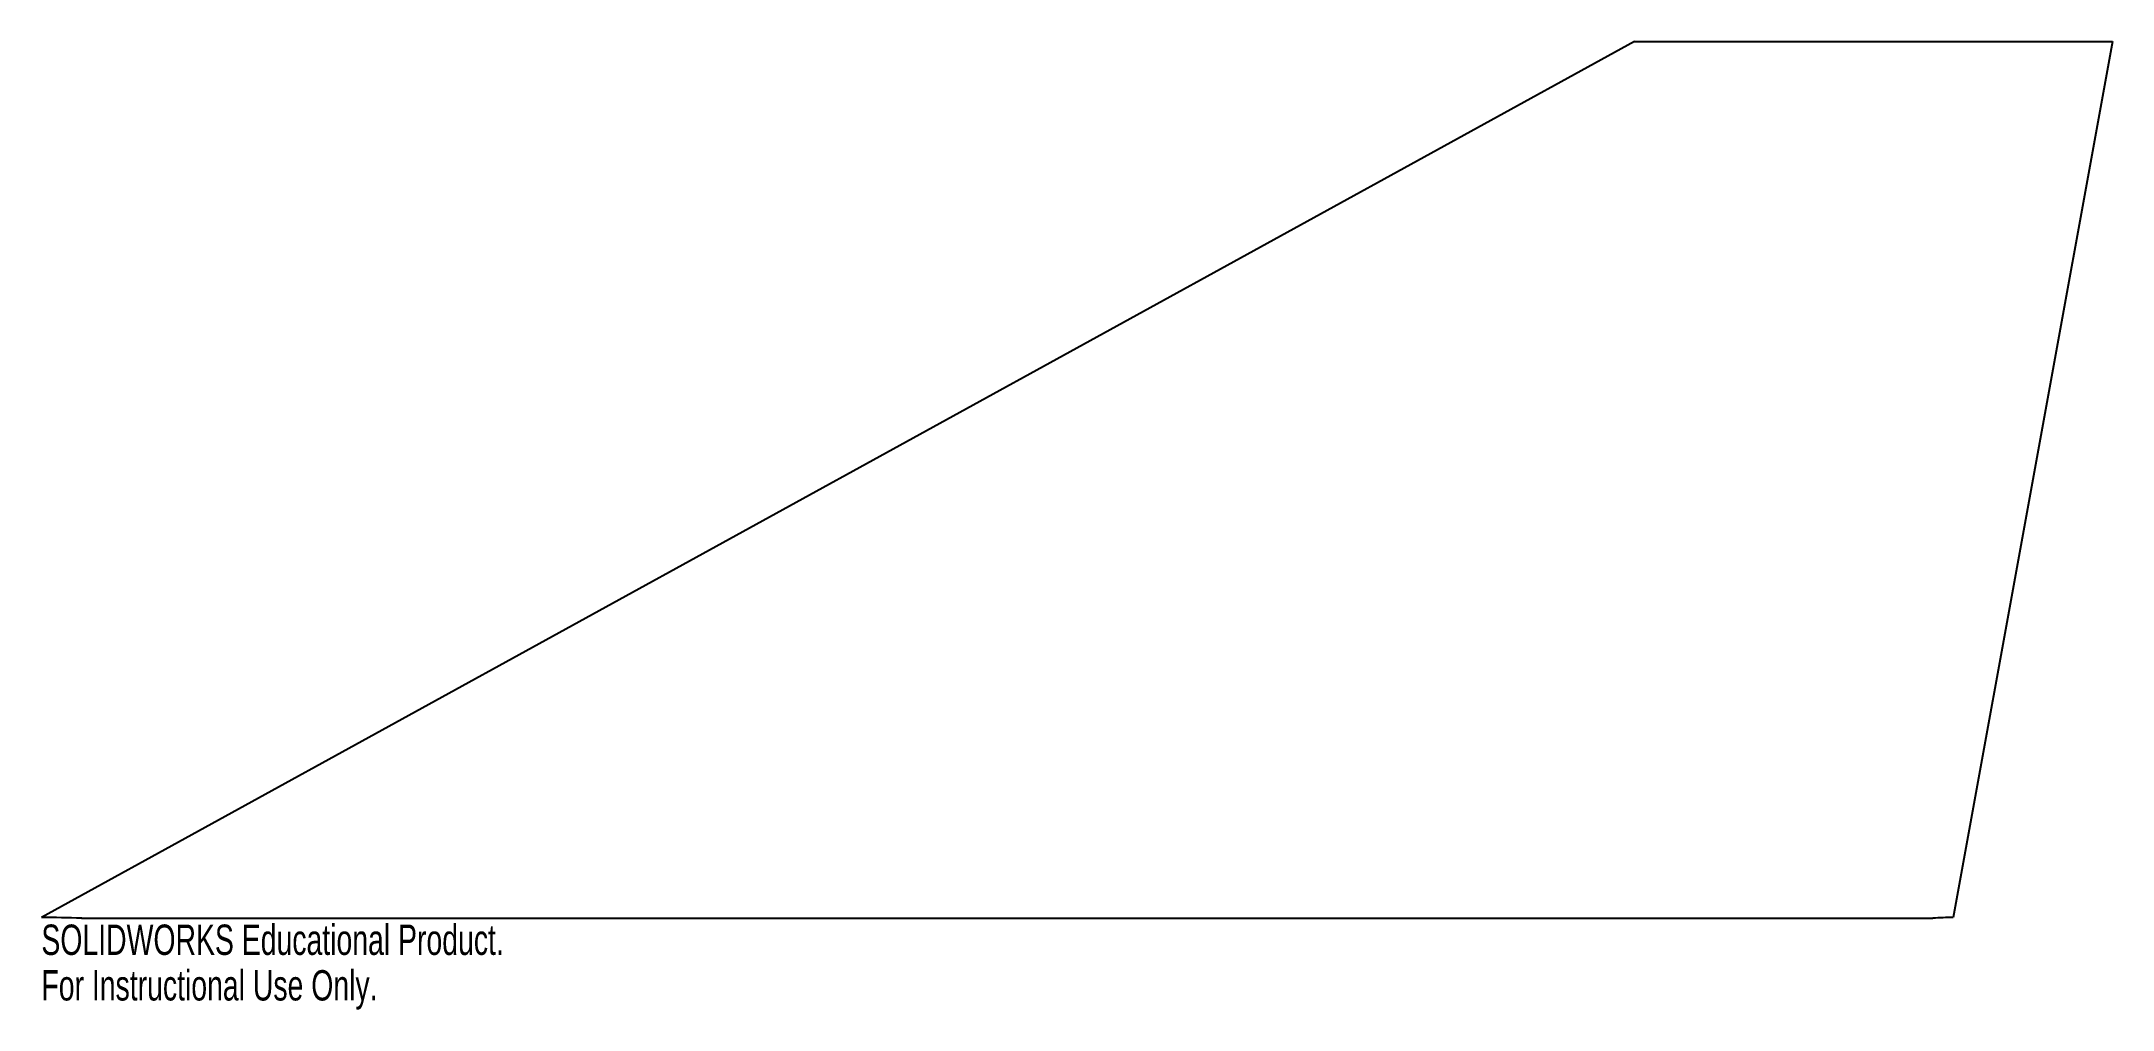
# Model space of a CAD drawing. Header units: inches. Extents: x 0 to 13, y -0.6 to 5.5.
import ezdxf

# ---------------------------------------------------------------- set-up
doc = ezdxf.new("R2010")
doc.units = ezdxf.units.IN
doc.header["$MEASUREMENT"] = 0
doc.styles.add('SLDTEXTSTYLE0', font='TXT', dxfattribs={"width": 0.7})

msp = doc.modelspace()

# ---------------------------------------------------------------- linework, layer by layer
at = {"color": 7, "linetype": 'Continuous', "lineweight": 25}
for p, q in [((10, 5.5), (0.007, 0.004)), ((10, 5.5), (13, 5.5)), ((13, 5.5), (12.001, 0.004)), ((0.259, 0), (11.873, 0))]:
    msp.add_line(p, q, dxfattribs=at)
for centre, radius, start, end in [((0.011, -7.907), 7.911, 88.1983, 90.0257), ((12.001, -2.097), 2.101, 90.0097, 93.4963)]:
    msp.add_arc(centre, radius, start, end, dxfattribs=at)

# ---------------------------------------------------------------- texts
at = {"color": 7, "linetype": 'Continuous', "char_height": 0.1903, "attachment_point": 1, "style": 'SLDTEXTSTYLE0'}
for s, insert in [('SOLIDWORKS Educational Product.', (0.007, -0.04)), ('For Instructional Use Only.', (0.007, -0.326))]:
    msp.add_mtext(s, dxfattribs=dict(at, insert=insert))

doc.saveas('drawing.dxf')
